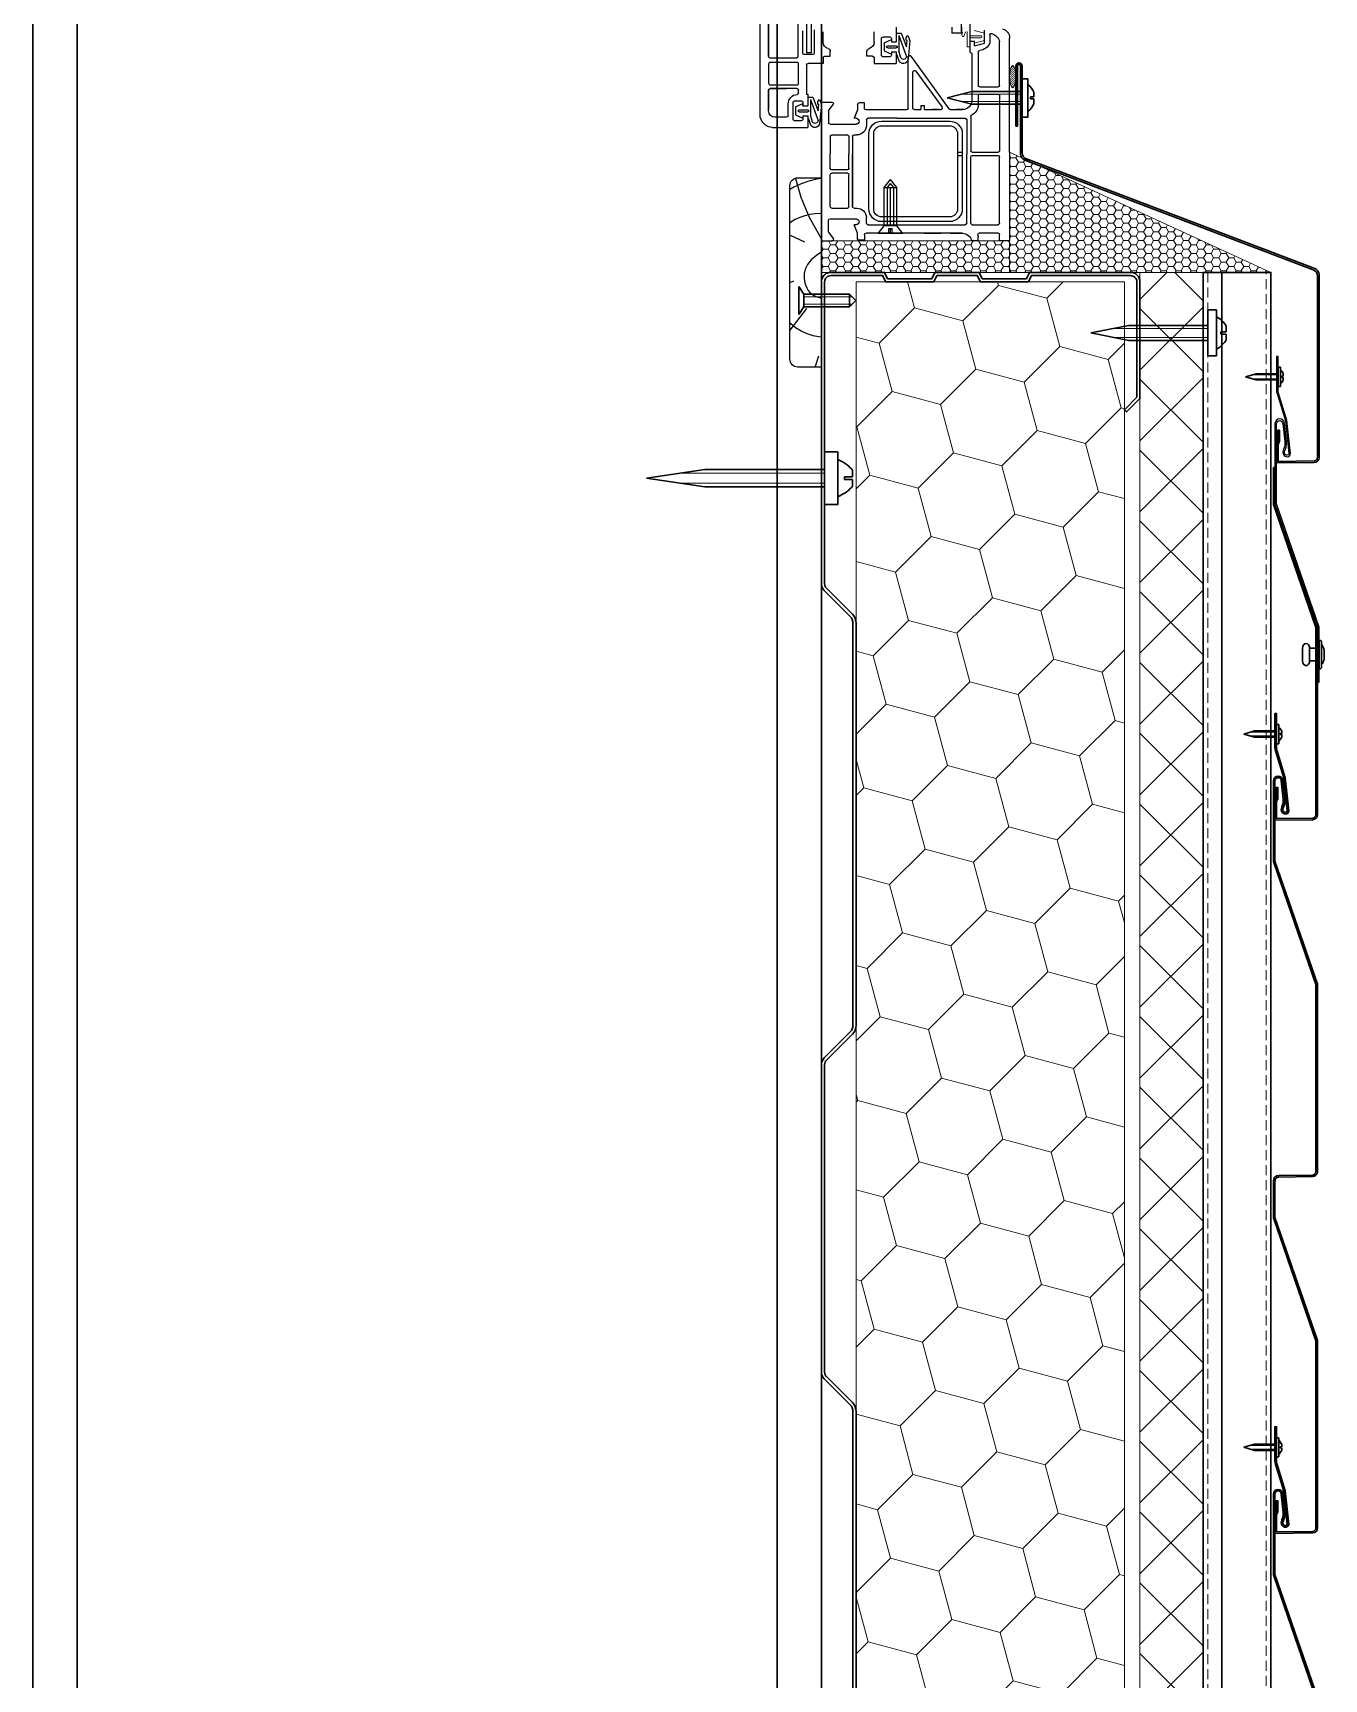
# Model space of a CAD drawing. Header units: millimetres. Extents: x 3616 to 17812, y 1698 to 9799.
# Drawn here: x 5268 to 5677, y 6362 to 6884 of the extents above; entities that cross this region are included whole.
import ezdxf

# ---------------------------------------------------------------- set-up
doc = ezdxf.new("R2010")
doc.units = ezdxf.units.MM
doc.linetypes.add('невидимая2', pattern=[4.7625, 3.175, -1.5875])
for name, color, linetype, lineweight in [('1', 250, 'Continuous', 30), ('2', 5, 'Continuous', 30), ('3', 4, 'Continuous', 15), ('30', 233, 'Continuous', 5), ('4', 233, 'Continuous', 30), ('6', 191, 'Continuous', 30), ('column', 250, 'Continuous', 30), ('d4', 254, 'Continuous', 0), ('foam', 3, 'Continuous', 5), ('hidden', 30, 'невидимая2', 5), ('Plofile 2', 250, 'Continuous', 30), ('Siding', 3, 'Continuous', 30)]:
    doc.layers.add(name, color=color, linetype=linetype, lineweight=lineweight)
doc.layers.add('B', color=82, linetype='Continuous')
doc.layers.add('d', color=254, linetype='Continuous')
pattern_1 = [(0, (-2187.6479, 5754.4595), (2.38125, 1.374815), [1.5875, -3.175]), (120, (-2187.6479, 5754.4595), (-2.38124972, 1.3748155), [1.5875, -3.175]), (60, (-2187.6479, 5754.4595), (2.8e-07, 2.7496305), [-3.175, 1.5875])]

# ---------------------------------------------------------------- blocks, each defined once
blk = doc.blocks.new('deco')
at = {"layer": '3'}
for p, q in [((-0.292, 0), (-0.292, 1.201)), ((0.293, 0), (0.293, 1.201))]:
    blk.add_line(p, q, dxfattribs=at)
at = {"layer": '4'}
for p, q in [((0, 1.485), (-0.5, 1)), ((0, 1.485), (0.5, 1)), ((-0.5, 0), (-0.5, 1)), ((0.5, 0), (0.5, 1)), ((0.5, 0), (-0.5, 0)), ((1.519, 0), (-1.519, 0)), ((-1.519, 0), (-1.519, -0.111)), ((-1.519, -0.111), (1.519, -0.111)), ((1.519, -0.111), (1.519, 0)), ((-0.084, -0.233), (-0.455, -0.233)), ((0.084, -0.166), (-0.084, -0.166)), ((-0.084, -0.166), (-0.084, -0.233)), ((0.084, -0.233), (0.084, -0.166)), ((0.455, -0.233), (0.084, -0.233))]:
    blk.add_line(p, q, dxfattribs=at)
for major_axis, start_param, end_param in [((-1.519, 0), 0.791077, 1.266344), ((1.519, 0), -1.266344, -0.791077)]:
    blk.add_ellipse((0, 0.245), major_axis=major_axis, ratio=0.329918, start_param=start_param, end_param=end_param, dxfattribs=at)
blk = doc.blocks.new('2')
at = {"layer": '2'}
for p, q in [((-0.5, 1.75), (0.5, 1.75)), ((0.34, -0.52), (-0.34, -0.52))]:
    blk.add_line(p, q, dxfattribs=at)
blk.add_lwpolyline([(1.12, 0), (-1.12, 0), (-1.12, -0.13, 0.414214), (-1, -0.25), (1, -0.25, 0.414214), (1.12, -0.13)], format="xyb", close=True, dxfattribs=at)
blk.add_lwpolyline([(-0.5, 0), (0.5, 0), (0.5, 1), (-0.5, 1)], close=True, dxfattribs=at)
for centre, radius, start, end in [((-0.5, 1.38), 0.375, 90, 270), ((0.5, 1.38), 0.375, 270, 90), ((0, 0.55), 1.13, 225.3254, 252.5561), ((0, 0.55), 1.13, 287.4439, 314.6746)]:
    blk.add_arc(centre, radius, start, end, dxfattribs=at)
blk = doc.blocks.new('6.3.2')
at = {"layer": 'd'}
for p, q in [((-59.66, -10), (-56.35, -10)), ((-59.66, -10), (-59.66, -37.58)), ((-59.66, -10), (-59.66, -37.58)), ((-46.01, -10.19), (-47.7, -10.19)), ((-46.01, -11.95), (-46.01, -10.19)), ((-9.92, -10), (-9.92, -11.16)), ((-3.16, -10), (-3.16, -11.95)), ((0, -38.09), (0, -10)), ((-57.42, -12.74), (-55.95, -10.8)), ((-57.42, -12.74), (-55.95, -10.8)), ((-57.42, -12.74), (-57.42, -16.5)), ((-48.2, -12.45), (-49.31, -15.1)), ((-49.31, -15.1), (-49.21, -14.86)), ((-48.65, -15.1), (-49.31, -15.1)), ((-48.2, -10.69), (-48.2, -12.45)), ((-14.98, -12.45), (-45.51, -12.45)), ((-45.42, -15.6), (-45.42, -17.36)), ((-45.42, -15.6), (-45.42, -17.36)), ((-43.56, -12.45), (-45.08, -12.45)), ((-44.92, -15.1), (-14.08, -15.1)), ((-33.86, -12.35), (-41.64, -12.35)), ((-41.64, -12.35), (-39.75, -14.72)), ((-41.64, -12.35), (-39.75, -14.72)), ((-39.75, -14.72), (-39.75, -26.95)), ((-39.75, -14.72), (-39.75, -26.95)), ((-35.75, -14.72), (-39.75, -14.72)), ((-38.75, -14.72), (-38.75, -26.95)), ((-38.75, -14.72), (-38.75, -26.95)), ((-38.24, -12.35), (-38.24, -13.92)), ((-38.24, -12.35), (-38.24, -13.92)), ((-38.24, -13.92), (-37.26, -13.92)), ((-38.24, -13.92), (-37.26, -13.92)), ((-37.75, -12.45), (-37.75, -13.92)), ((-37.75, -12.45), (-37.75, -13.92)), ((-37.75, -14.72), (-37.75, -26.95)), ((-37.75, -14.72), (-37.75, -26.95)), ((-37.26, -12.35), (-37.26, -13.92)), ((-37.26, -12.35), (-37.26, -13.92)), ((-36.75, -14.72), (-36.75, -26.95)), ((-36.75, -14.72), (-36.75, -26.95)), ((-33.86, -12.35), (-35.75, -14.72)), ((-35.75, -14.72), (-35.75, -26.95)), ((-35.75, -14.72), (-35.75, -26.95)), ((-27.11, -12.45), (-21.84, -12.45)), ((-22.34, -12.45), (-24.31, -12.45)), ((-18.75, -12.45), (-14.98, -12.45)), ((-14.98, -12.45), (-16.96, -12.45)), ((-13.58, -15.6), (-13.58, -37.58)), ((-12.33, -15.6), (-12.33, -36.59)), ((-11.83, -15.1), (-3.66, -15.1)), ((-3.66, -12.45), (-9.6, -12.45)), ((-3.16, -15.6), (-3.16, -36.59)), ((-56.92, -17), (-48.65, -17)), ((-56.84, -20.86), (-56.84, -30.98)), ((-56.34, -20.36), (-51.42, -20.36)), ((-50.92, -20.86), (-50.92, -30.98)), ((-49.82, -20.86), (-49.82, -37.58)), ((-49.32, -20.36), (-48.42, -20.36)), ((-39.75, -26.95), (-37.75, -29.45)), ((-39.75, -26.95), (-35.75, -26.95)), ((-39.75, -26.95), (-37.75, -29.45)), ((-39.75, -26.95), (-35.75, -26.95)), ((-38.75, -26.95), (-37.75, -28.2)), ((-36.75, -26.95), (-37.75, -28.2)), ((-35.75, -26.95), (-37.75, -29.45)), ((-35.75, -26.95), (-37.75, -29.45)), ((-56.84, -32.98), (-56.84, -37.58)), ((-50.92, -32.98), (-50.92, -37.58)), ((-59.66, -54), (-59.66, -37.58)), ((-56.84, -43.11), (-56.84, -37.58)), ((-50.92, -43.11), (-50.92, -37.58)), ((-49.82, -43.11), (-49.82, -37.58)), ((-14.99, -36.94), (-16.49, -36.94)), ((-14.99, -38.07), (-16.49, -38.07)), ((-13.58, -48.36), (-13.58, -37.58)), ((-12.33, -49.41), (-12.33, -38.59)), ((-11.83, -37.09), (-3.66, -37.09)), ((-11.83, -37.09), (-3.66, -37.09)), ((-11.83, -38.09), (-3.66, -38.09)), ((-3.16, -56.07), (-3.16, -38.59)), ((0, -38.09), (0, -74.33)), ((-75.13, -46), (-63.93, -46)), ((-63.93, -46), (-63.98, -46)), ((-63.93, -46), (-63.98, -46)), ((-63.93, -49.67), (-63.93, -46)), ((-63.93, -49.67), (-63.93, -46)), ((-56.92, -46.96), (-48.65, -46.96)), ((-56.34, -43.61), (-51.42, -43.61)), ((-49.32, -43.61), (-48.42, -43.61)), ((-45.42, -48.36), (-45.42, -46.61)), ((-79.13, -50), (-79.13, -100.02)), ((-76.41, -51.21), (-76.41, -57.77)), ((-76.41, -57.77), (-76.41, -51.67)), ((-76.41, -57.77), (-76.41, -51.67)), ((-70.68, -49.21), (-74.41, -49.21)), ((-70.18, -49.71), (-70.18, -53.44)), ((-67.84, -49.99), (-65.51, -48.89)), ((-67.84, -49.99), (-65.51, -48.89)), ((-67.84, -52.5), (-67.84, -49.99)), ((-67.84, -52.5), (-67.84, -49.99)), ((-66.68, -50.9), (-63.98, -50.9)), ((-66.68, -50.9), (-63.98, -50.9)), ((-66.68, -51.59), (-63.98, -51.59)), ((-66.68, -51.59), (-63.98, -51.59)), ((-65.51, -49.67), (-65.51, -48.89)), ((-65.51, -49.67), (-65.51, -48.89)), ((-65.51, -49.67), (-63.93, -49.67)), ((-65.51, -49.67), (-63.98, -49.67)), ((-65.51, -49.67), (-63.93, -49.67)), ((-65.51, -49.67), (-63.98, -49.67)), ((-63.65, -48.55), (-63.93, -48.55)), ((-63.93, -49.67), (-63.93, -48.55)), ((-63.65, -48.55), (-63.93, -48.55)), ((-63.93, -49.67), (-63.93, -48.55)), ((-63.15, -46.99), (-63.65, -48.55)), ((-63.15, -46.99), (-63.65, -48.55)), ((-62.62, -48.2), (-63.13, -49.82)), ((-62.62, -48.2), (-63.13, -49.82)), ((-63.13, -54.87), (-60.92, -48.74)), ((-63.13, -54.87), (-60.92, -48.74)), ((-63.13, -54.87), (-63.13, -49.82)), ((-63.13, -54.87), (-63.13, -49.82)), ((-62.39, -55.59), (-60.73, -51.22)), ((-62.39, -55.59), (-60.73, -51.22)), ((-60.74, -51.23), (-60.5, -53.29)), ((-60.74, -51.23), (-60.5, -53.29)), ((-59.66, -53.2), (-60.23, -47.29)), ((-59.66, -53.2), (-60.23, -47.29)), ((-57.42, -51.26), (-57.42, -47.46)), ((-57.42, -51.26), (-55.95, -53.2)), ((-48.2, -51.51), (-49.31, -48.86)), ((-49.31, -48.86), (-49.21, -49.1)), ((-48.65, -48.86), (-49.31, -48.86)), ((-48.2, -53.27), (-48.2, -51.51)), ((-46.01, -52.01), (-46.01, -53.77)), ((-32.64, -51.51), (-45.51, -51.51)), ((-43.56, -51.51), (-45.08, -51.51)), ((-35.75, -48.86), (-44.92, -48.86)), ((-35.75, -48.86), (-14.08, -48.86)), ((-32.14, -52.01), (-32.14, -68.27)), ((-19.16, -51.82), (-31.23, -68.56)), ((-30.64, -52.11), (-30.64, -63.53)), ((-30.14, -51.61), (-28.11, -51.61)), ((-28.11, -52.97), (-28.11, -51.61)), ((-27.11, -52.97), (-27.11, -51.61)), ((-27.11, -51.61), (-21.84, -51.61)), ((-22.34, -51.61), (-24.31, -51.61)), ((-18.75, -51.61), (-14.98, -51.61)), ((-14.98, -51.61), (-16.96, -51.61)), ((-67.84, -52.5), (-65.51, -53.6)), ((-67.84, -52.5), (-65.51, -53.6)), ((-66.88, -56.93), (-66.88, -57.77)), ((-66.88, -56.93), (-66.88, -57.77)), ((-65.51, -52.82), (-65.51, -53.6)), ((-65.51, -52.82), (-63.98, -52.82)), ((-65.51, -52.82), (-63.98, -52.82)), ((-65.51, -52.82), (-65.51, -53.6)), ((-65.51, -52.82), (-63.98, -52.82)), ((-65.51, -52.82), (-63.98, -52.82)), ((-64.36, -56.49), (-63.93, -56.49)), ((-64.36, -56.49), (-63.93, -56.49)), ((-64.36, -65.79), (-64.36, -56.49)), ((-64.36, -65.79), (-64.36, -56.49)), ((-63.93, -52.82), (-63.98, -52.82)), ((-63.93, -52.82), (-63.98, -52.82)), ((-63.93, -56.49), (-63.93, -52.82)), ((-63.93, -55.59), (-63.93, -52.82)), ((-63.93, -56.49), (-63.93, -52.82)), ((-63.93, -55.59), (-63.93, -52.82)), ((-63.93, -55.59), (-62.39, -55.59)), ((-63.93, -55.59), (-62.39, -55.59)), ((-60.5, -53.29), (-60.78, -53.34)), ((-60.5, -53.29), (-60.78, -53.34)), ((-60.78, -53.34), (-60.78, -54.23)), ((-60.78, -53.34), (-60.78, -54.23)), ((-60.78, -54.23), (-60.31, -54.79)), ((-60.78, -54.23), (-60.31, -54.79)), ((-60.31, -54.79), (-59.66, -53.2)), ((-60.31, -54.79), (-59.66, -53.2)), ((-59.61, -54), (-56.35, -54)), ((-46.01, -53.77), (-47.7, -53.77)), ((-29.73, -63.83), (-21.43, -52.41)), ((-28.11, -52.97), (-27.11, -52.97)), ((-11.98, -69.27), (-11.98, -54.61)), ((-9.92, -56.07), (-9.92, -52.81)), ((-9.42, -56.57), (-3.66, -56.57)), ((-67.38, -58.27), (-75.91, -58.27)), ((-75.91, -58.27), (-70.68, -58.27)), ((-67.38, -58.27), (-75.91, -58.27)), ((-75.91, -58.27), (-70.68, -58.27)), ((-9.92, -69.89), (-9.92, -59.3)), ((-9.42, -58.8), (-3.66, -58.8)), ((-3.16, -59.3), (-3.16, -73.1)), ((-59.11, -66.29), (-63.86, -66.29)), ((-59.11, -66.29), (-63.86, -66.29)), ((-59.11, -68.05), (-59.11, -66.29)), ((-59.11, -68.05), (-59.11, -66.29)), ((-42.96, -66.29), (-35.94, -66.29)), ((-42.96, -68.05), (-42.96, -66.29)), ((-42.96, -66.29), (-35.94, -66.29)), ((-42.96, -68.05), (-42.96, -66.29)), ((-35.94, -69.96), (-35.94, -66.29)), ((-35.94, -69.96), (-35.94, -66.29)), ((-35.11, -67.27), (-35.61, -68.84)), ((-35.11, -67.27), (-35.61, -68.84)), ((-31.62, -73.49), (-32.19, -67.58)), ((-32.15, -67.95), (-32.19, -67.58)), ((-11.98, -69.27), (-11.98, -63.06)), ((-11.98, -69.27), (-11.98, -63.06)), ((-11.98, -69.27), (-11.98, -63.06)), ((-76.41, -79.8), (-76.41, -68.48)), ((-76.41, -79.8), (-76.41, -68.48)), ((-65.64, -76.64), (-65.64, -69.61)), ((-65.64, -76.64), (-65.64, -69.61)), ((-62.43, -69.11), (-65.14, -69.11)), ((-62.43, -69.11), (-65.14, -69.11)), ((-64.36, -94.21), (-64.36, -69.61)), ((-64.36, -94.21), (-64.36, -69.61)), ((-62.91, -69.61), (-64.36, -69.61)), ((-62.91, -69.61), (-64.36, -69.61)), ((-62.91, -94.13), (-62.91, -69.61)), ((-62.91, -94.13), (-62.91, -69.61)), ((-61.93, -76.9), (-61.93, -69.61)), ((-61.93, -76.9), (-61.93, -69.61)), ((-59.11, -72.97), (-59.11, -76.29)), ((-59.11, -72.97), (-59.11, -76.29)), ((-58.61, -68.55), (-56.85, -68.55)), ((-58.61, -68.55), (-56.85, -68.55)), ((-56.85, -68.55), (-56.85, -70.06)), ((-56.85, -68.55), (-56.85, -70.06)), ((-45.22, -68.55), (-45.22, -70.06)), ((-45.22, -68.55), (-45.22, -70.06)), ((-43.46, -68.55), (-45.22, -68.55)), ((-43.46, -68.55), (-45.22, -68.55)), ((-42.96, -72.97), (-42.96, -76.29)), ((-42.96, -72.97), (-42.96, -76.29)), ((-39.8, -70.28), (-37.47, -69.17)), ((-39.8, -70.28), (-37.47, -69.17)), ((-39.8, -72.79), (-39.8, -70.28)), ((-39.8, -72.79), (-39.8, -70.28)), ((-39.8, -72.79), (-37.47, -73.89)), ((-39.8, -72.79), (-37.47, -73.89)), ((-38.64, -71.19), (-35.94, -71.19)), ((-38.64, -71.19), (-35.94, -71.19)), ((-38.64, -71.87), (-35.94, -71.87)), ((-38.64, -71.87), (-35.94, -71.87)), ((-37.47, -69.96), (-35.94, -69.96)), ((-37.47, -69.96), (-35.94, -69.96)), ((-35.61, -68.84), (-35.94, -68.84)), ((-35.61, -68.84), (-35.94, -68.84)), ((-34.58, -68.49), (-35.09, -70.11)), ((-34.58, -68.49), (-35.09, -70.11)), ((-35.09, -75.16), (-32.88, -69.03)), ((-35.09, -75.16), (-32.88, -69.03)), ((-35.09, -75.16), (-35.09, -70.11)), ((-35.09, -75.16), (-35.09, -70.11)), ((-34.35, -75.88), (-32.69, -71.51)), ((-34.35, -75.88), (-32.69, -71.51)), ((-32.7, -71.52), (-32.46, -73.58)), ((-32.7, -71.52), (-32.46, -73.58)), ((-12.48, -69.77), (-12.48, -79.89)), ((-12.48, -69.77), (-12.32, -69.77)), ((-12.48, -69.77), (-12.48, -80)), ((-12.48, -69.77), (-12.48, -79.89)), ((-12.48, -69.77), (-12.32, -69.77)), ((-12.48, -69.77), (-12.48, -80)), ((-11.16, -71.85), (-8, -72.69)), ((-11.16, -71.85), (-8, -72.69)), ((-11.16, -71.85), (-11.16, -73.37)), ((-8, -72.69), (-8, -76.77)), ((-8, -72.69), (-8, -76.77)), ((-6.28, -75.31), (-6.28, -72.97)), ((-37.47, -73.1), (-35.94, -73.1)), ((-37.47, -73.1), (-35.94, -73.1)), ((-35.94, -77.79), (-35.94, -73.1)), ((-35.94, -77.79), (-35.94, -73.1)), ((-35.89, -75.88), (-34.35, -75.88)), ((-35.89, -75.88), (-34.35, -75.88)), ((-32.46, -73.58), (-32.74, -73.63)), ((-32.46, -73.58), (-32.74, -73.63)), ((-32.74, -73.63), (-32.74, -74.52)), ((-32.74, -73.63), (-32.74, -74.52)), ((-32.74, -74.52), (-32.27, -75.08)), ((-32.74, -74.52), (-32.27, -75.08)), ((-32.27, -75.08), (-31.62, -73.49)), ((-32.27, -75.08), (-31.62, -73.49)), ((-18.27, -77.79), (-18.27, -75.86)), ((-15.25, -75.86), (-18.27, -75.86)), ((-18.27, -77.79), (-18.27, -75.86)), ((-15.25, -75.86), (-18.27, -75.86)), ((-15.25, -77.76), (-15.25, -75.86)), ((-15.25, -75.86), (-15.25, -88.33)), ((-15.25, -75.86), (-15.25, -88.33)), ((-12.48, -73.37), (-11.16, -73.37)), ((-12.48, -73.37), (-11.16, -73.37))]:
    blk.add_line(p, q, dxfattribs=at)
at = {"layer": 'd', "linetype": 'Continuous'}
for p, q in [((-9.92, -10), (-12.05, -10)), ((0, -10), (-3.16, -10)), ((-49.82, -43.11), (-49.82, -20.86)), ((-51.42, -31.48), (-56.34, -31.48)), ((-51.42, -32.48), (-56.34, -32.48))]:
    blk.add_line(p, q, dxfattribs=at)
at = {"layer": 'd'}
for points in [[(-39.75, -47.98), (-18.99, -47.98, 0.414214), (-14.99, -43.98), (-14.99, -20.11, 0.414214), (-18.99, -16.11), (-40.59, -16.11, 0.414214), (-44.59, -20.11), (-44.59, -43.98, 0.414214), (-40.59, -47.98), (-39.75, -47.98)], [(-39.75, -46.48), (-18.99, -46.48, 0.414214), (-16.49, -43.98), (-16.49, -20.11, 0.414214), (-18.99, -17.61), (-40.59, -17.61, 0.414214), (-43.09, -20.11), (-43.09, -43.98, 0.414214), (-40.59, -46.48), (-39.75, -46.48)], [(-65.51, -49.67), (-65.51, -48.6, 0.414214), (-66.01, -48.1), (-68.16, -48.1, 0.414214), (-68.66, -48.6), (-68.66, -53.89, 0.414214), (-68.16, -54.39), (-66.01, -54.39, 0.414214), (-65.51, -53.89), (-65.51, -52.82)], [(-65.51, -49.67), (-65.51, -48.6, 0.414214), (-66.01, -48.1), (-68.16, -48.1, 0.414214), (-68.66, -48.6), (-68.66, -53.89, 0.414214), (-68.16, -54.39), (-66.01, -54.39, 0.414214), (-65.51, -53.89), (-65.51, -52.82)], [(-37.47, -69.96), (-37.47, -68.89, 0.414214), (-37.97, -68.39), (-40.12, -68.39, 0.414214), (-40.62, -68.89), (-40.62, -74.18, 0.414214), (-40.12, -74.68), (-37.97, -74.68, 0.414214), (-37.47, -74.18), (-37.47, -73.1)], [(-37.47, -69.96), (-37.47, -68.89, 0.414214), (-37.97, -68.39), (-40.12, -68.39, 0.414214), (-40.62, -68.89), (-40.62, -74.18, 0.414214), (-40.12, -74.68), (-37.97, -74.68, 0.414214), (-37.47, -74.18), (-37.47, -73.1)]]:
    blk.add_lwpolyline(points, format="xyb", dxfattribs=at)
for points in [[(-76.41, -59.97, -0.414214), (-75.91, -59.47), (-67.38, -59.47, -0.414214), (-66.88, -59.97), (-66.88, -66.07, -0.414214), (-67.38, -66.57), (-75.91, -66.57, -0.414214), (-76.41, -66.07)], [(-76.41, -59.97, -0.414214), (-75.91, -59.47), (-67.38, -59.47, -0.414214), (-66.88, -59.97), (-66.88, -66.07, -0.414214), (-67.38, -66.57), (-75.91, -66.57, -0.414214), (-76.41, -66.07)], [(-67.1, -68.48, 0.414214), (-67.6, -67.98), (-75.91, -67.98, 0.414214), (-76.41, -68.48), (-76.41, -91.12, 0.414214), (-75.91, -91.62), (-67.6, -91.62, 0.414214), (-67.1, -91.12)], [(-67.1, -68.48, 0.414214), (-67.6, -67.98), (-75.91, -67.98, 0.414214), (-76.41, -68.48), (-76.41, -91.12, 0.414214), (-75.91, -91.62), (-67.6, -91.62, 0.414214), (-67.1, -91.12)]]:
    blk.add_lwpolyline(points, format="xyb", close=True, dxfattribs=at)
for centre, radius, start, end in [((-56.35, -10.5), 0.5, 322.7204, 90), ((-47.7, -10.69), 0.5, 90, 180), ((-15.08, -9.36), 3.09, 271.7784, 348.1092), ((-48.65, -16.05), 0.95, 270, 90), ((-45.51, -11.95), 0.5, 180, 270), ((-44.92, -15.6), 0.5, 90, 180), ((-44.92, -15.6), 0.5, 90, 180), ((-14.08, -15.6), 0.5, 0, 90), ((-11.83, -15.6), 0.5, 90, 180), ((-9.6, -11.95), 0.5, 161.6368, 270), ((-13.9, -10.53), 4.03, 341.6368, 351.0075), ((-3.66, -11.95), 0.5, 270, 360), ((-3.66, -15.6), 0.5, 0, 90), ((-56.92, -16.5), 0.5, 180, 270), ((-56.34, -20.86), 0.5, 90, 180), ((-51.42, -20.86), 0.5, 0, 90), ((-49.32, -20.86), 0.5, 90, 180), ((-48.42, -17.36), 3, 270, 0), ((-48.42, -17.36), 3, 270, 0), ((-11.83, -36.59), 0.5, 180, 270), ((-11.83, -38.59), 0.5, 90, 180), ((-3.66, -36.59), 0.5, 270, 0), ((-3.66, -38.59), 0.5, 0, 90), ((-75.13, -50), 4, 90, 180), ((-61.72, -47.44), 1.5, 5.5323, 162.437), ((-61.72, -47.44), 1.5, 5.5323, 162.437), ((-56.92, -47.46), 0.5, 90, 180), ((-56.34, -43.11), 0.5, 180, 270), ((-51.42, -43.11), 0.5, 270, 0), ((-49.32, -43.11), 0.5, 180, 270), ((-48.65, -47.91), 0.95, 270, 90), ((-48.42, -46.61), 3, 0, 90), ((-74.41, -51.21), 2, 90, 180), ((-70.68, -49.71), 0.5, 0, 90), ((-70.68, -49.71), 0.5, 0, 90), ((-66.68, -51.24), 0.343, 90, 270), ((-66.68, -51.24), 0.343, 90, 270), ((-63.98, -51.24), 0.343, 270, 90), ((-63.98, -51.24), 0.343, 270, 90), ((-61.68, -48.19), 0.937, 324.0935, 180.7805), ((-61.68, -48.19), 0.937, 324.0935, 180.7805), ((-45.51, -52.01), 0.5, 90, 180), ((-44.92, -48.36), 0.5, 180, 270), ((-32.64, -52.01), 0.5, 0, 90), ((-30.14, -52.11), 0.5, 90, 180), ((-21.84, -52.11), 0.5, 323.9952, 90), ((-18.75, -52.11), 0.5, 90, 144.2037), ((-14.98, -54.61), 3, 0, 90), ((-14.08, -48.36), 0.5, 270, 0), ((-11.83, -49.41), 0.5, 180, 242.7729), ((-13.9, -53.44), 4.03, 8.9925, 62.7729), ((-67.18, -53.44), 3, 180, 266.7429), ((-67.38, -56.93), 0.5, 0, 90), ((-67.38, -56.93), 0.5, 0, 86.7429), ((-56.35, -53.5), 0.5, 270, 37.2796), ((-47.7, -53.27), 0.5, 180, 270), ((-9.42, -56.07), 0.5, 180, 270), ((-3.66, -56.07), 0.5, 270, 0), ((-75.91, -57.77), 0.5, 180, 270), ((-75.91, -57.77), 0.5, 180, 270), ((-75.91, -57.77), 0.5, 180, 270), ((-75.91, -57.77), 0.5, 180, 270), ((-67.38, -57.77), 0.5, 270, 0), ((-67.38, -57.77), 0.5, 270, 0), ((-9.42, -59.3), 0.5, 90, 180), ((-3.66, -59.3), 0.5, 0, 90), ((-63.86, -65.79), 0.5, 180, 270), ((-63.86, -65.79), 0.5, 180, 270), ((-33.68, -67.73), 1.5, 5.5323, 162.437), ((-33.68, -67.73), 1.5, 5.5323, 162.437), ((-33.64, -68.48), 0.937, 324.0935, 180.7805), ((-33.64, -68.48), 0.937, 324.0935, 180.7805), ((-30.14, -63.53), 0.5, 180, 323.9952), ((-65.14, -69.61), 0.5, 90, 180), ((-65.14, -69.61), 0.5, 90, 180), ((-62.43, -69.61), 0.5, 0, 90), ((-62.43, -69.61), 0.5, 0, 90), ((-58.61, -68.05), 0.5, 180, 270), ((-58.61, -68.05), 0.5, 180, 270), ((-57.11, -72.97), 2, 104.2677, 180), ((-57.11, -72.97), 2, 104.2677, 180), ((-57.85, -70.06), 1, 284.2677, 0), ((-57.85, -70.06), 1, 284.2677, 0), ((-44.22, -70.06), 1, 180, 255.7323), ((-44.22, -70.06), 1, 180, 255.7323), ((-44.96, -72.97), 2, 0, 75.7323), ((-44.96, -72.97), 2, 0, 75.7323), ((-43.46, -68.05), 0.5, 270, 0), ((-43.46, -68.05), 0.5, 270, 0), ((-38.64, -71.53), 0.343, 90, 270), ((-38.64, -71.53), 0.343, 90, 270), ((-35.94, -71.53), 0.343, 270, 90), ((-35.94, -71.53), 0.343, 270, 90), ((-31.64, -68.27), 0.5, 180, 324.2037), ((-12.48, -69.27), 0.5, 270, 0), ((-12.48, -69.27), 0.5, 270, 0), ((-9.42, -69.89), 0.5, 180, 265.1091), ((-9.78, -74.07), 3.7, 20.1881, 85.1091), ((-6.78, -72.97), 0.5, 0, 20.1881), ((-5.78, -75.31), 0.5, 180, 290.2329), ((-6.98, -72.03), 3.99, 290.2329, 342.125), ((-3.66, -73.1), 0.5, 342.125, 0), ((-3.66, -73.1), 0.5, 342.125, 0), ((-3, -74.33), 3, 285.0983, 0)]:
    blk.add_arc(centre, radius, start, end, dxfattribs=at)
at = {"layer": 'd', "linetype": 'Continuous'}
for centre, start, end in [((-56.34, -30.98), 180, 270), ((-51.42, -30.98), 270, 0), ((-56.34, -32.98), 90, 180), ((-51.42, -32.98), 0, 90)]:
    blk.add_arc(centre, 0.5, start, end, dxfattribs=at)
at = {"layer": 'd4'}
for p, q in [((-13.42, -71.56), (-12.5, -71.56)), ((-13.42, -71.56), (-13.42, -76.35)), ((-13.42, -71.56), (-12.5, -71.56)), ((-13.42, -71.56), (-13.42, -76.35)), ((-12.5, -73.37), (-12.5, -71.56)), ((-11.2, -72.71), (-8, -73.57)), ((-11.2, -72.71), (-8, -73.57)), ((-11.2, -72.71), (-11.18, -73.37)), ((-14.97, -74.8), (-15.1, -75.34)), ((-14.97, -74.8), (-15.1, -75.34)), ((-15.1, -75.34), (-15.03, -75.88)), ((-15.1, -75.34), (-15.03, -75.88)), ((-15.03, -75.88), (-14.9, -76.21)), ((-15.03, -75.88), (-14.9, -76.21)), ((-14.49, -74.8), (-14.97, -74.8)), ((-14.49, -74.8), (-14.97, -74.8)), ((-14.02, -76.28), (-14.49, -74.8)), ((-14.49, -74.8), (-14.49, -74.8)), ((-14.02, -76.28), (-14.49, -74.8)), ((-14.49, -74.8), (-14.49, -74.8)), ((-12.5, -73.37), (-11.18, -73.37)), ((-12.5, -73.37), (-11.18, -73.37)), ((-12.2, -74.4), (-9.1, -74.4)), ((-12.2, -74.4), (-9.1, -74.4)), ((-12.2, -75.07), (-9.1, -75.07)), ((-12.2, -75.07), (-9.1, -75.07)), ((-11.2, -76.76), (-8, -75.89)), ((-11.2, -76.76), (-8, -75.89)), ((-8, -73.57), (-8, -75.89))]:
    blk.add_line(p, q, dxfattribs=at)
for centre, start, end in [((-12.2, -74.73), 90, 270), ((-12.2, -74.73), 90, 270), ((-9.1, -74.73), 270, 90), ((-9.1, -74.73), 270, 90)]:
    blk.add_arc(centre, 0.337, start, end, dxfattribs=at)
blk = doc.blocks.new('5a')
at = {"layer": 'B', "linetype": 'Continuous'}
blk.add_lwpolyline([(-7.5, -60), (0, -60), (0, 0), (-7.5, 0, 0.414214), (-10, -2.5), (-10, -57.5, 0.414214)], format="xyb", close=True, dxfattribs=at)
at = {"layer": 'B', "linetype": 'ByBlock'}
for points in [[(-2, 0), (-0.87, -3.57)], [(-10, -14.04), (-9.74, -13.77), (-8.18, -12.51), (-6.46, -11.46), (-4.63, -10.64), (-2.72, -10.03), (-0.77, -9.63), (0, -9.55)], [(-4.71, -18.54), (-10, -11.69)], [(0, -36.38), (-1.44, -35.51), (-3.23, -33.99), (-4.43, -32.49), (-5.14, -31.03), (-5.47, -29.63), (-5.49, -28.31), (-5.33, -27.11), (-5.05, -26.05), (-4.67, -25.11), (-4.2, -24.31), (-3.63, -23.62), (-2.96, -23.05), (-2.19, -22.58), (-1.32, -22.22), (-0.35, -21.95), (0, -21.89)], [(-8.81, -27.27), (-10, -26.73)], [(-5.26, -39.56), (-10, -41.82)], [(0.03, -40.64), (-3.76, -47.46), (-6.39, -53.79), (-8.07, -59.68), (-8.11, -59.92)], [(0, -48.67), (-0.34, -48.67), (-1.98, -48.56), (-3.63, -48.31), (-5.25, -47.92), (-6.81, -47.4), (-8.29, -46.73), (-9.66, -45.91), (-10, -45.64)], [(0, -59.73), (-1.51, -59.54), (-4.03, -58.96), (-6.44, -58.13), (-8.73, -57.05), (-10, -56.29)]]:
    blk.add_lwpolyline(points, dxfattribs=at)
blk = doc.blocks.new('a4')
at = {"layer": '2'}
for p, q in [((-0.5, 1), (0, 1.126)), ((-0.5, 0.1), (-0.5, 1)), ((-0.5, 1), (0.5, 1)), ((0, 1.126), (0.5, 1)), ((0.5, 1), (0.5, 0.1)), ((-1.1, 0), (-0.5, 0.1)), ((-1.1, 0), (1.1, 0)), ((0.5, 0.1), (-0.5, 0.1)), ((1.1, 0), (0.5, 0.1))]:
    blk.add_line(p, q, dxfattribs=at)
at = {"layer": '3'}
for p, q in [((-0.3, 0.1), (-0.3, 1.05)), ((0.3, 0.1), (0.3, 1.05))]:
    blk.add_line(p, q, dxfattribs=at)

msp = doc.modelspace()

# ---------------------------------------------------------------- hatches: boundary and pattern name
at = {"layer": '30'}
h = msp.add_hatch(dxfattribs=at)
h.set_pattern_fill('ANSI37', color=24, scale=5, style=0)
h.set_pattern_definition([(45, (2417.87, 5754.46), (-11.22532, 11.22532), []), (135, (2417.87, 5754.46), (-11.22532, -11.22532), [])])
h.paths.add_polyline_path([(5638.54, 6808.41), (5618.54, 6808.41), (5618.54, 5593.41), (5638.54, 5593.41)])
h = msp.add_hatch(dxfattribs=at)
h.set_pattern_fill('HONEY', color=256, scale=5, angle=45, style=0)
h.set_pattern_definition([(45, (4312.204, 6359.46), (7.11657, 26.55939), [15.875, -31.75]), (165, (4312.204, 6359.46), (-26.55939, -7.11656), [15.875, -31.75]), (105, (4312.204, 6359.46), (-19.44282, 19.44283), [-31.75, 15.875])])
h.paths.add_polyline_path([(5528.54, 6805.41), (5613.59, 6805.41), (5613.59, 6211.41), (5528.54, 6211.41)])
at = {"layer": 'foam'}
h = msp.add_hatch(dxfattribs=at)
h.set_pattern_fill('CROSS', color=256, scale=0.05, style=0)
h.set_pattern_definition([(0, (-2187.6479, 5754.45947), (0.3175, 0.3175), [0.15875, -0.47625]), (90, (-2187.56852, 5754.3801), (-0.3175, 0.3175), [0.15875, -0.47625])])
edge = h.paths.add_edge_path()
edge.add_ellipse((5578.19, 6870.46), major_axis=(0, 3.53), ratio=0.280419, start_angle=0, end_angle=360)
h = msp.add_hatch(dxfattribs=at)
h.set_pattern_fill('HONEY', color=256, scale=0.5, style=0)
h.set_pattern_definition(pattern_1)
h.paths.add_polyline_path([(5577.2, 6846.5), (5577.2, 6808.41), (5660.04, 6808.41)])
h = msp.add_hatch(dxfattribs=at)
h.set_pattern_fill('HONEY', color=256, scale=0.5, style=0)
h.set_pattern_definition(pattern_1)
h.paths.add_polyline_path([(5517.54, 6808.41), (5577.2, 6808.41), (5577.2, 6818.41), (5517.54, 6818.41)])

# ---------------------------------------------------------------- linework, layer by layer
at = {"color": 1}
msp.add_lwpolyline([(5675.34, 6678.44), (5675.34, 6695.96), (5661.84, 6734.97), (5661.84, 6747.97), (5661.84, 6760.47), (5661.84, 6760.47, -1), (5663.84, 6760.47), (5664.47, 6754.65, -0.079849), (5664.37, 6753.14, 0.012939), (5663.97, 6751.99, 0.242715), (5664.04, 6750.63, 0.256034), (5665.24, 6749.97, 0.412321), (5666.24, 6750.96), (5665.12, 6761.47), (5662.47, 6770.14, -0.074412), (5662.34, 6771.02), (5662.34, 6781.79), (5661.84, 6781.79), (5661.84, 6771.02, 0.074412), (5661.99, 6769.99), (5664.63, 6761.36), (5665.74, 6750.94, -0.398209), (5665.24, 6750.47, -0.253287), (5664.47, 6750.89, -0.247026), (5664.43, 6751.81, -0.013633), (5664.85, 6752.99, 0.081757), (5664.97, 6754.7), (5664.34, 6760.5, 0.990058), (5661.34, 6760.47), (5661.34, 6747.97), (5661.34, 6734.88), (5674.84, 6695.88), (5674.84, 6678.44)], format="xyb", close=True, dxfattribs=at)
at = {"layer": '1'}
msp.add_line((5644.44, 6808.41), (5644.44, 5593.41), dxfattribs=at)
msp.add_lwpolyline([(5638.54, 5593.41), (5660.04, 5593.41), (5660.04, 6808.41), (5638.54, 6808.41)], close=True, dxfattribs=at)
at = {"layer": '30', "color": 24}
msp.add_lwpolyline([(5638.54, 6808.41), (5618.54, 6808.41), (5618.54, 5593.41), (5638.54, 5593.41)], close=True, dxfattribs=at)
at = {"layer": '30'}
msp.add_lwpolyline([(5528.54, 6805.41), (5613.59, 6805.41), (5613.59, 6211.41), (5528.54, 6211.41)], close=True, dxfattribs=at)
at = {"layer": '6'}
msp.add_lwpolyline([(5579.68, 6854.83), (5579.18, 6854.83, 0.668179), (5579.18, 6854.83), (5579.18, 6873.83, -0.414214), (5580.18, 6874.83), (5580.18, 6874.83, -0.414214), (5581.18, 6873.83), (5581.18, 6846.28, 0.32381), (5582.55, 6844.38), (5673.96, 6809.6, -0.32381), (5675.34, 6807.7), (5675.34, 6749.74, -0.405546), (5673.79, 6748.14), (5661.84, 6747.97), (5661.84, 6753.97), (5662.24, 6754.97), (5662.24, 6758.37), (5662.74, 6758.37), (5662.74, 6754.87), (5662.34, 6753.87), (5662.34, 6748.47), (5673.77, 6748.64, 0.404656), (5674.84, 6749.74), (5674.84, 6807.33, 0.32381), (5673.46, 6809.23), (5582.05, 6844.02, -0.32381), (5580.68, 6845.92), (5580.68, 6873.83, 0.414214), (5580.18, 6874.33), (5580.18, 6874.33, 0.414214), (5579.68, 6873.83), (5579.68, 6854.83)], format="xyb", dxfattribs=at)
at = {"layer": 'column'}
for p, q in [((5281.54, 5430.64), (5281.54, 8401.2)), ((5503.54, 5430.64), (5503.54, 8401.2))]:
    msp.add_line(p, q, dxfattribs=at)
msp.add_lwpolyline([(5267.54, 5430.64), (5517.54, 5430.64), (5517.54, 8401.2), (5267.54, 8401.2)], close=True, dxfattribs=at)
at = {"layer": 'foam'}
for points in [[(5577.2, 6846.5), (5577.2, 6808.41), (5660.04, 6808.41), (5577.2, 6846.5)], [(5517.54, 6808.41), (5577.2, 6808.41), (5577.2, 6818.41), (5517.54, 6818.41)]]:
    msp.add_lwpolyline(points, close=True, dxfattribs=at)
msp.add_ellipse((5578.19, 6870.46), major_axis=(0, 3.53), ratio=0.280419, dxfattribs=at)
at = {"layer": 'hidden'}
for points in [[(5640.04, 5593.41), (5658.54, 5593.41), (5658.54, 6808.41), (5640.04, 6808.41)], [(5661.84, 6776.79), (5661.84, 6773.79), (5662.34, 6773.79), (5662.34, 6776.79)], [(5661.34, 6663.5), (5661.34, 6660.5), (5661.84, 6660.5), (5661.84, 6663.5)], [(5661.34, 6437.33), (5661.34, 6434.33), (5661.84, 6434.33), (5661.84, 6437.33)]]:
    msp.add_lwpolyline(points, close=True, dxfattribs=at)
at = {"layer": 'Plofile 2'}
msp.add_lwpolyline([(5528.54, 6319.66), (5528.54, 6447.17, 0.198912), (5527.37, 6450), (5519.13, 6458.24, -0.198912), (5518.54, 6459.66), (5518.54, 6557.17, -0.198912), (5519.13, 6558.59), (5527.37, 6566.83, 0.198912), (5528.54, 6569.66), (5528.54, 6697.17, 0.198912), (5527.37, 6700), (5519.13, 6708.24, -0.198912), (5518.54, 6709.66), (5518.54, 6805.41, -0.414214), (5520.54, 6807.41), (5527.54, 6807.41), (5536.93, 6807.41), (5537.93, 6805.41), (5553.16, 6805.41), (5554.16, 6807.41), (5566.93, 6807.41), (5567.93, 6805.41), (5583.16, 6805.41), (5584.16, 6807.41), (5615.54, 6807.41, -0.414214), (5617.54, 6805.41), (5617.54, 6768.83), (5613.59, 6764.88), (5614.3, 6764.17), (5618.54, 6768.41), (5618.54, 6805.41, 0.414214), (5615.54, 6808.41), (5583.54, 6808.41), (5582.54, 6806.41), (5568.54, 6806.41), (5567.54, 6808.41), (5553.54, 6808.41), (5552.54, 6806.41), (5538.54, 6806.41), (5537.54, 6808.41), (5527.54, 6808.41), (5520.54, 6808.41, 0.414214), (5517.54, 6805.41), (5517.54, 6709.66, 0.198912), (5518.42, 6707.54), (5526.67, 6699.29, -0.198912), (5527.54, 6697.17), (5527.54, 6569.66, -0.198912), (5526.67, 6567.54), (5518.42, 6559.29, 0.198912), (5517.54, 6557.17), (5517.54, 6459.66, 0.198912), (5518.42, 6457.54), (5526.67, 6449.29, -0.198912), (5527.54, 6447.17), (5527.54, 6319.66, -0.198912)], format="xyb", dxfattribs=at)
at = {"layer": 'Siding'}
for points in [[(5660.84, 6746.5), (5660.84, 6734.78), (5674.34, 6695.78), (5674.34, 6636.46, -0.404656), (5673.27, 6635.36), (5661.84, 6635.19), (5661.84, 6640.59), (5662.24, 6641.59), (5662.24, 6645.08), (5661.74, 6645.08), (5661.74, 6641.68), (5661.34, 6640.68), (5661.34, 6634.68), (5673.29, 6634.86, 0.405546), (5674.84, 6636.46), (5674.84, 6695.86), (5674.84, 6695.86), (5661.34, 6734.86), (5661.34, 6746.5)], [(5661.34, 6668.5), (5661.34, 6657.73, 0.074412), (5661.49, 6656.71), (5664.13, 6648.08), (5665.24, 6637.66, -0.398209), (5664.74, 6637.18, -0.253287), (5663.97, 6637.6, -0.247026), (5663.93, 6638.52, -0.013633), (5664.35, 6639.71, 0.081757), (5664.47, 6641.42), (5663.84, 6647.21, 0.990058), (5660.84, 6647.18), (5660.84, 6634.68), (5660.84, 6621.6), (5674.34, 6582.6), (5674.34, 6523.16, -0.377396), (5673.23, 6522.18), (5662.53, 6522.02, 0.413519), (5660.84, 6520.32), (5660.84, 6508.6), (5674.34, 6469.6), (5674.34, 6410.28, -0.404656), (5673.27, 6409.18), (5661.84, 6409.01), (5661.84, 6414.41), (5662.24, 6415.41), (5662.24, 6418.9), (5661.74, 6418.9), (5661.74, 6415.5), (5661.34, 6414.5), (5661.34, 6408.5), (5673.29, 6408.68, 0.405546), (5674.84, 6410.28), (5674.84, 6469.68), (5674.84, 6469.68), (5661.34, 6508.68), (5661.34, 6520.32), (5661.34, 6520.32, -0.414214), (5662.54, 6521.52), (5673.24, 6521.68), (5673.24, 6521.68, 0.382843), (5674.84, 6523.13), (5674.84, 6582.68), (5661.34, 6621.68), (5661.34, 6634.68), (5661.34, 6647.18), (5661.34, 6647.18, -1), (5663.34, 6647.18), (5663.97, 6641.37, -0.079849), (5663.87, 6639.85, 0.012939), (5663.47, 6638.71, 0.242715), (5663.54, 6637.34, 0.256034), (5664.74, 6636.68, 0.412321), (5665.74, 6637.68), (5664.62, 6648.18), (5661.97, 6656.86, -0.074412), (5661.84, 6657.73), (5661.84, 6668.5)]]:
    msp.add_lwpolyline(points, format="xyb", close=True, dxfattribs=at)
msp.add_lwpolyline([(5674.84, 6356.5), (5661.34, 6395.5), (5661.34, 6408.5), (5661.34, 6421), (5661.34, 6421, -1), (5663.34, 6421), (5663.97, 6415.19, -0.079849), (5663.87, 6413.67, 0.012939), (5663.47, 6412.53, 0.242715), (5663.54, 6411.17, 0.256034), (5664.74, 6410.5, 0.412321), (5665.74, 6411.5), (5664.62, 6422), (5661.97, 6430.68, -0.074412), (5661.84, 6431.55), (5661.84, 6442.33), (5661.34, 6442.33), (5661.34, 6431.55, 0.074412), (5661.49, 6430.53), (5664.13, 6421.9), (5665.24, 6411.48, -0.398209), (5664.74, 6411, -0.253287), (5663.97, 6411.43, -0.247026), (5663.93, 6412.35, -0.013633), (5664.35, 6413.53, 0.081757), (5664.47, 6415.24), (5663.84, 6421.03, 0.990058), (5660.84, 6421), (5660.84, 6408.5), (5660.84, 6395.42), (5674.34, 6356.42)], format="xyb", dxfattribs=at)

# ---------------------------------------------------------------- block references
at = {"layer": '1'}
for p, xscale, yscale, zscale, rotation in [((5640.04, 6789.21), 4.800000000000182, 25, 4.800000000000182, 90), ((5662.34, 6775.29), 2, 7, 2, 89.99999999999132), ((5518.54, 6743.16), 5.5, 38, 5.5, 90), ((5661.84, 6662), 2, 7, 2, 89.99999999999132), ((5661.84, 6435.83), 2, 7, 2, 89.99999999999132)]:
    msp.add_blockref('deco', p, dxfattribs=dict(at, xscale=xscale, yscale=yscale, zscale=zscale, rotation=rotation))
at = {"layer": '6', "zscale": 4}
for name, p, xscale, yscale, rotation in [('deco', (5581.18, 6863.74), 4, 16, 90), ('a4', (5510.4, 6799.49), -4, 16, 270), ('2', (5675.34, 6687.2), 4, 3, 90)]:
    msp.add_blockref(name, p, dxfattribs=dict(at, xscale=xscale, yscale=yscale, rotation=rotation))
at = {"layer": 'd', "linetype": 'Continuous', "xscale": -1, "rotation": 180}
for name, p in [('6.3.2', (5577.2, 6808.41)), ('5a', (5517.54, 6778.41))]:
    msp.add_blockref(name, p, dxfattribs=at)

doc.saveas('drawing.dxf')
